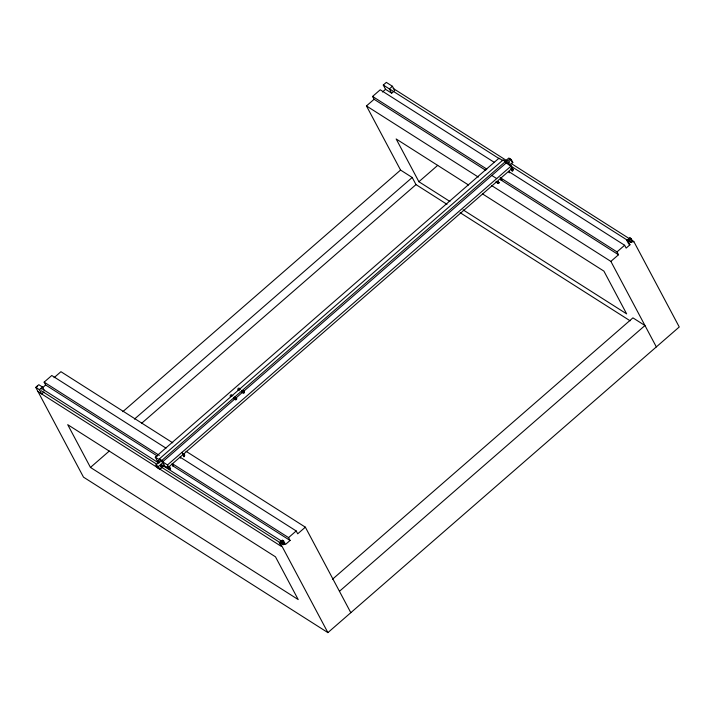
<?xml version="1.0" encoding="UTF-8"?>
<svg xmlns="http://www.w3.org/2000/svg" width="715" height="715" viewBox="0 0 715 715"><rect width="100%" height="100%" fill="white"/><g stroke="black" fill="none" stroke-linecap="round" stroke-linejoin="round"><path stroke-width="1.07" d="M283.256 542.953L282.917 541.988L282.068 542.211A1.046 0.76 -57.5 0 0 282.613 543.784M284.525 543.48L284.052 544.41A1.046 0.76 -57.5 0 1 282.908 544.365A1.046 0.76 -57.5 0 1 283.292 542.989C285.428 542.444 284.043 544.41 282.282 542.059M42.471 387.038L38.807 384.706L35.75 387.36L39.414 389.693L42.471 387.038L44.285 390.453M382.498 91.985L385.555 89.321L391.659 93.209L393.956 91.216M43.981 391.972L41.684 393.965L39.414 389.693M163.243 465.063L169.777 469.219L170.545 468.557L169.41 466.421L183.156 454.454M385.555 89.321L383.276 85.049L386.332 82.386L392.446 86.274L394.716 90.555M157.425 456.081L45.662 384.992L44.142 382.141L51.784 375.5L166.005 448.153M485.78 170.331L374.097 99.287L372.578 96.436L380.219 89.795L494.44 162.448M42.605 387.646L45.662 384.992M54.063 377.681L60.936 371.702L172.807 442.853M446.991 204.32L415.996 184.604L412.206 177.481L400.561 170.072L366.455 105.936L374.097 99.287M383.276 85.049L389.389 88.937L392.446 86.274M122.81 411.679L400.561 170.072M134.465 419.088L412.206 177.481M90.456 467.431L298.209 599.572L275.472 556.815L67.719 424.674L90.456 467.431L109.279 451.058M468.54 185.015L396.155 138.969L418.892 181.726L437.714 165.353M141.624 423.28L415.996 184.604M159.624 462.31L159.838 462.837L157.559 461.443L155.289 457.171L498.999 158.185L503.074 160.777M155.289 457.171L160.178 460.281L159.418 458.86L503.128 159.874L505.576 161.429L506.327 162.85L511.216 165.96L513.263 169.866L512.557 170.787A2.1 0.545 49 0 1 511.529 170.572M157.559 461.443L158.328 460.782M157.729 461.559L158.498 460.889M155.968 464.982L160.553 460.996L162.993 462.551L164.513 465.394L159.928 469.38L157.488 467.833L155.968 464.982L158.417 466.538L159.928 469.38M505.031 161.349L508.848 158.024L511.297 159.579L512.807 162.43L510.519 164.423M159.418 458.86L161.867 460.415L505.576 161.429M505.487 162.788L510.072 158.802M161.867 460.415L162.618 461.836L234.761 399.024A1.046 0.76 -57.5 0 1 233.814 398.416A1.046 0.76 -57.5 0 1 234.734 397.174A1.046 0.76 -57.5 0 1 235.512 397.996M235.995 398.005L242.385 392.383A1.046 0.76 -57.5 0 1 241.456 391.766A1.046 0.76 -57.5 0 1 242.376 390.533A1.046 0.76 -57.5 0 1 243.145 391.364M243.645 391.346L506.327 162.85M158.417 466.538L162.993 462.551M506.712 163.565L511.297 159.579M162.618 461.836L167.507 464.947L511.216 165.96M166.97 466.958L167.73 466.296M167.516 467.78L168.275 467.11M182.021 452.318L184.291 456.599L183.916 455.884L184.684 455.223L183.916 453.793L497.077 181.378L498.212 183.523L498.981 182.852L497.837 180.716L511.591 168.758L512.726 170.894L512.351 170.188A2.1 0.545 49 0 0 510.716 168.231M512.351 170.188L513.111 169.527A2.1 0.545 49 0 0 511.475 167.569M498.784 182.575L498.042 183.406L498.784 182.575A2.1 0.545 49 0 0 498.158 181.458M169.607 469.112L170.545 468.557M38.02 391.632L281.218 546.323L279.315 542.756L282.371 540.102L283.596 540.88L285.491 544.446L290.076 540.46L288.556 537.609L172.467 463.758M508.535 171.412L624.633 245.263L626.143 248.114L629.96 244.789L628.744 244.012L626.849 240.455L629.906 237.8L631.13 238.578L633.016 242.135L633.785 241.464L679.25 326.978L327.899 632.614L83.494 477.146L35.75 387.36M279.315 542.756L280.539 543.534L283.596 540.88M626.849 240.455L628.074 241.232L631.13 238.578M288.556 537.609L296.198 530.959L297.708 533.81L305.35 527.17L350.815 612.675M500.893 178.062L616.991 251.903L624.633 245.263M491.482 185.462L610.869 261.395L618.511 254.755L616.991 251.903M332.457 579.248L632.927 317.871L644.966 325.531L339.446 591.305M511.582 161.653L512.807 162.43M393.134 88.392L506.872 160.741M511.574 163.735L630.022 239.078M631.899 240.267L633.785 241.464M628.378 239.123L629.602 239.9M390.587 89.59L499.383 158.784M508.356 164.486L630.558 242.224M372.578 96.436L486.799 169.097M500.831 179.903L618.511 254.755M491.813 175.47L496.702 178.58M498.981 182.852L498.802 182.745A2.1 0.545 49 0 1 498.024 182.718M498.212 183.523L495.826 181.932M366.455 105.936L478.326 177.088M482.643 193.98L603.907 271.119L626.635 313.876L463.07 209.835M418.892 181.726L449.914 201.46M460.138 212.686L630.147 320.82M234.368 397.352L235.584 398.13M185.963 451.228L305.35 527.17M180.1 457.117L296.198 530.959M44.142 382.141L159.311 455.392M172.467 465.644L290.076 540.46M42.382 388.978L158.676 462.954M162.099 465.143L282.148 541.496M282.72 541.943L284.436 543.034M282.505 541.97L283.721 542.748M280.843 541.434L283.292 542.989M282.827 543.632L284.052 544.41M41.193 390.703L156.549 464.08M160.821 466.788L279.931 542.551M629.906 237.8L630.853 239.579M628.074 241.232L629.96 244.789M610.869 261.395L656.334 346.909M389.389 88.937L391.659 93.209M280.539 543.534L327.899 632.614M167.507 464.947L169.777 469.219M40.88 388.415L41.264 389.13M37.216 386.082L37.6 386.797M170.367 468.441L170.376 468.531A2.1 0.545 49 0 1 169.893 468.593M508.758 172.029A2.1 0.545 49 0 1 509.295 172.851M172.092 463.704A2.1 0.545 49 0 1 173.405 465.635A2.1 0.545 49 0 1 172.628 465.751M179.974 457.314A2.1 0.545 49 0 1 180.627 458.154M183.442 456.528A2.1 0.545 49 0 0 184.13 456.492L184.684 455.223A2.1 0.545 49 0 0 183.415 453.605M182.656 454.266A2.1 0.545 49 0 1 183.916 455.884M500.134 177.633A2.1 0.545 49 0 1 501.841 179.921A2.1 0.545 49 0 1 500.732 179.787M496.693 181.306A2.1 0.545 49 0 1 498.015 183.246M239.23 390.765A1.046 0.751 -54.1 0 1 239.364 389.353A1.046 0.751 -54.1 0 0 239.069 388.12A1.046 0.751 -54.1 0 0 237.872 388.996A1.046 0.751 -54.1 0 0 238.417 390.024M239.364 389.353A1.046 0.751 -54.1 0 1 240.624 389.246M231.419 396.53A1.046 0.751 -54.1 0 1 232.893 395.77M230.534 396.619A1.046 0.751 -54.1 0 1 230.293 395.502A1.046 0.751 -54.1 0 1 231.41 394.76A1.046 0.751 -54.1 0 1 231.839 395.753M162.028 466.484A1.046 0.76 -57.5 0 1 160.696 466.627A1.046 0.76 -57.5 0 1 161.295 465.108A1.046 0.76 -57.5 0 1 162.314 465.742M508.231 164.325A1.046 0.76 -57.5 0 1 508.83 162.805A1.046 0.76 -57.5 0 1 509.849 163.44M506.336 161.277A1.046 0.76 -57.5 0 1 506.56 161.17M236.388 399.497L235.977 399.801A1.046 0.76 -57.5 0 1 235.065 398.943A1.046 0.76 -57.5 0 1 236.37 397.978A1.046 0.76 -57.5 0 1 236.388 399.497M244.021 392.857L243.609 393.161A1.046 0.76 -57.5 0 1 242.707 392.294A1.046 0.76 -57.5 0 1 244.012 391.328A1.046 0.76 -57.5 0 1 244.021 392.857M631.372 242.251A1.046 0.76 -57.5 0 0 631.846 240.571A1.046 0.76 -57.5 0 0 630.398 241.357A1.046 0.76 -57.5 0 0 631.372 242.251"/></g></svg>
